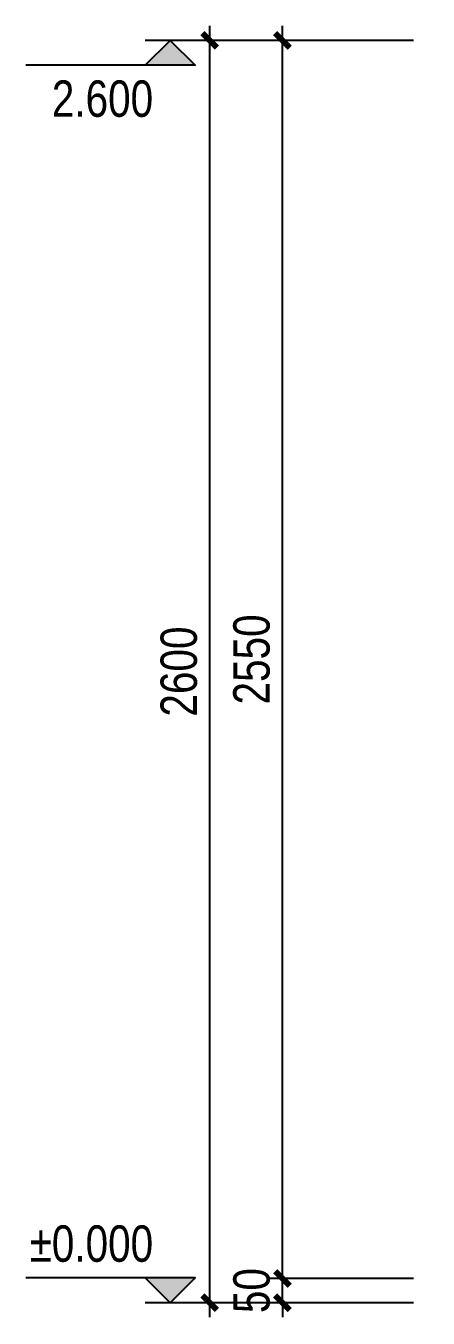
# Model space of a CAD drawing. Extents: x 468514 to 728049, y -74127 to 69080.
# Drawn here: x 610514 to 611343, y -70558 to -67896 of the extents above; entities that cross this region are included whole.
import ezdxf
from ezdxf.enums import TextEntityAlignment as Align

# ---------------------------------------------------------------- set-up
doc = ezdxf.new("R2010")
doc.units = 0
doc.header["$LTSCALE"] = 500
doc.header["$MEASUREMENT"] = 0
doc.layers.get('Defpoints').update_dxf_attribs({"color": 229})
doc.layers.add('E 立面标注尺寸', color=9, linetype='Continuous')
doc.styles.add('PDC DIM', font='PMingLiU-ExtB.ttf', dxfattribs={"width": 0.85})
doc.styles.add('Xref-标准套房C$0$黑体', font='simhei.ttf')
doc.dimstyles.new('PDC-A2', dxfattribs={"dimscale": 0, "dimtxt": 2.5, "dimasz": 1, "dimexe": 1, "dimexo": 1, "dimgap": 0.7, "dimtad": 1, "dimdec": 0, "dimtxsty": 'PDC DIM', "dimblk": 'ARCHTICK', "dimcen": 1, "dimdle": 1, "dimclrd": 8, "dimclre": 8, "dimclrt": 9, "dimadec": 0, "dimazin": 0, "dimtfac": 1, "dimtdec": 0, "dimtix": 1, "dimtmove": 2, "dimatfit": 3, "dimldrblk": 'PDC A2 T R', "dimfxl": 10, "dimfxlon": 1, "dimarcsym": 0})

# ---------------------------------------------------------------- blocks, each defined once
blk = doc.blocks.new('_ArchTick')
at = {"color": 0, "linetype": 'ByBlock', "const_width": 0.4}
blk.add_lwpolyline([(-0.5, -0.5), (0.5, 0.5)], dxfattribs=at)
blk = doc.blocks.new('*D2042')
at = {"layer": 'Defpoints', "color": 0, "transparency": 16777216}
for p in [(611042.6, -70476.5), (611342.6, -70476.5), (611342.6, -70526.5)]:
    blk.add_point(p, dxfattribs=at)
at = {"layer": 'E 立面标注尺寸', "color": 8, "lineweight": -2, "transparency": 16777216}
for p, q in [((611042.6, -70476.5), (611042.6, -70446.5)), ((611312.6, -70476.5), (611012.6, -70476.5)), ((611042.6, -70526.5), (611042.6, -70476.5)), ((611312.6, -70526.5), (611012.6, -70526.5)), ((611042.6, -70526.5), (611042.6, -70556.5))]:
    blk.add_line(p, q, dxfattribs=at)
at = {"layer": 'E 立面标注尺寸', "color": 8, "lineweight": -2, "transparency": 16777216, "xscale": 30.00000447440561, "yscale": 30.00000447440561, "zscale": 30.00000447440561}
for p, rotation in [((611042.6, -70476.5), 270), ((611042.6, -70526.5), 90)]:
    blk.add_blockref('_ArchTick', p, dxfattribs=dict(at, rotation=rotation))
at = {"layer": 'E 立面标注尺寸', "color": 9, "transparency": 16777216, "insert": (610979.2, -70501.5), "char_height": 75, "attachment_point": 5, "rotation": 90, "style": 'PDC DIM'}
blk.add_mtext('50', dxfattribs=at)
blk = doc.blocks.new('PDC A2 T R')
at = {"color": 0, "linetype": 'ByBlock'}
blk.add_line((0, 0), (-2, 0), dxfattribs=at)
for points in [[(-2.147, 0.886), (-1.491, 1.345), (-0.6, 0), (0, 0)], [(-2.147, -0.886), (-1.491, -1.345), (-0.6, 0), (0, 0)]]:
    blk.add_solid(points, dxfattribs=at)
blk = doc.blocks.new('*D2043')
at = {"layer": 'Defpoints', "color": 0, "transparency": 16777216}
for p in [(611042.6, -67926.5), (611342.6, -67926.5), (611342.6, -70476.5)]:
    blk.add_point(p, dxfattribs=at)
at = {"layer": 'E 立面标注尺寸', "color": 8, "lineweight": -2, "transparency": 16777216}
for p, q in [((611042.6, -70506.5), (611042.6, -67896.5)), ((611312.6, -67926.5), (611012.6, -67926.5)), ((611312.6, -70476.5), (611012.6, -70476.5))]:
    blk.add_line(p, q, dxfattribs=at)
at = {"layer": 'E 立面标注尺寸', "color": 8, "lineweight": -2, "transparency": 16777216, "xscale": 30.00000447440561, "yscale": 30.00000447440561, "zscale": 30.00000447440561}
for p, rotation in [((611042.6, -67926.5), 90), ((611042.6, -70476.5), 270)]:
    blk.add_blockref('_ArchTick', p, dxfattribs=dict(at, rotation=rotation))
at = {"layer": 'E 立面标注尺寸', "color": 9, "transparency": 16777216, "insert": (610979.2, -69201.5), "char_height": 75, "attachment_point": 5, "rotation": 90, "style": 'PDC DIM'}
blk.add_mtext('2550', dxfattribs=at)
blk = doc.blocks.new('*D2044')
at = {"layer": 'Defpoints', "color": 0, "transparency": 16777216}
for p in [(611342.6, -67926.5), (610892.6, -70526.5), (611342.6, -70526.5)]:
    blk.add_point(p, dxfattribs=at)
at = {"layer": 'E 立面标注尺寸', "color": 8, "lineweight": -2, "transparency": 16777216}
for p, q in [((610892.6, -67896.5), (610892.6, -70556.5)), ((611192.6, -67926.5), (610862.6, -67926.5)), ((611192.6, -70526.5), (610862.6, -70526.5))]:
    blk.add_line(p, q, dxfattribs=at)
at = {"layer": 'E 立面标注尺寸', "color": 8, "lineweight": -2, "transparency": 16777216, "xscale": 30.00000447440561, "yscale": 30.00000447440561, "zscale": 30.00000447440561}
for p, rotation in [((610892.6, -67926.5), 90), ((610892.6, -70526.5), 270)]:
    blk.add_blockref('_ArchTick', p, dxfattribs=dict(at, rotation=rotation))
at = {"layer": 'E 立面标注尺寸', "color": 9, "transparency": 16777216, "insert": (610829.4, -69226.5), "char_height": 75, "attachment_point": 5, "rotation": 90, "style": 'PDC DIM'}
blk.add_mtext('2600', dxfattribs=at)
blk = doc.blocks.new('A$C37DB5113')
blk.add_hatch(color=256).paths.add_polyline_path([(150, 75), (75, 0), (0, 75)])
for p, q in [((0, 75), (510, 75)), ((0, 75), (75, 0)), ((150, 75), (75, 0)), ((0, 0), (150, 0))]:
    blk.add_line(p, q)
blk.add_lwpolyline([(150, 75), (75, 0), (0, 75), (150, 75)])
at = {"style": 'Xref-标准套房C$0$黑体', "width": 0.8}
blk.add_attdef('%%P0.000', text='', height=105, dxfattribs=at).set_placement((510, 75), align=Align.BOTTOM_RIGHT)

msp = doc.modelspace()

# ---------------------------------------------------------------- block references
at = {"layer": 'E 立面标注尺寸'}
ref = msp.add_blockref('A$C37DB5113', (610862.6, -67926.5), dxfattribs=dict(at, xscale=0.6836043956309368, yscale=0.6836043956309368, zscale=0.6836043956309368, rotation=180))
ref.add_attrib('%%P0.000', '2.600', dxfattribs={"layer": '0', "height": 75, "rotation": 0, "style": 'PDC DIM', "width": 0.85}).set_placement((610776.2, -68106.4), align=Align.BOTTOM_RIGHT)
ref = msp.add_blockref('A$C37DB5113', (610862.6, -70526.5), dxfattribs=dict(at, xscale=-0.6836043956309368, yscale=0.6836043956354843, zscale=0.6836043956331337))
ref.add_attrib('%%P0.000', '%%p0.000', dxfattribs={"layer": '0', "height": 75, "rotation": 360, "style": 'PDC DIM', "width": 0.85}).set_placement((610776.2, -70464.7), align=Align.BOTTOM_RIGHT)

# ---------------------------------------------------------------- dimensions: what is measured, and where the dimension line sits
for base, p1, p2, picture, middle in [((610892.6, -70526.5), (611342.6, -67926.5), (611342.6, -70526.5), '*D2044', (610829.4, -69226.5)), ((611042.6, -67926.5), (611342.6, -70476.5), (611342.6, -67926.5), '*D2043', (610979.2, -69201.5)), ((611042.6, -70476.5), (611342.6, -70526.5), (611342.6, -70476.5), '*D2042', (610979.2, -70501.5))]:
    dim = msp.add_linear_dim(base=base, p1=p1, p2=p2, angle=90, dimstyle='PDC-A2', override={"dimscale": 30.000004}, dxfattribs=at)
    dim.commit()
    dim.dimension.update_dxf_attribs({"geometry": picture, "text_midpoint": middle})

doc.saveas('drawing.dxf')
